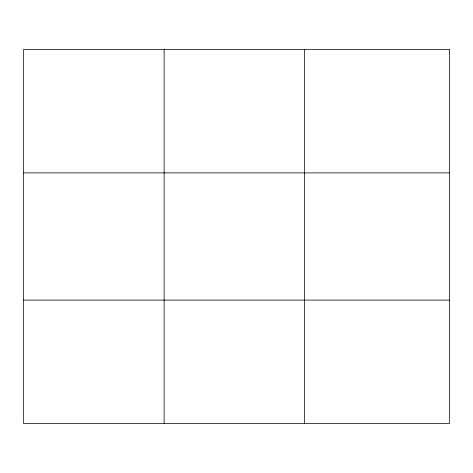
<?xml version="1.0" encoding="UTF-8"?>
<svg xmlns="http://www.w3.org/2000/svg" width="473" height="473" viewBox="0 0 473 473"><rect width="100%" height="100%" fill="white"/><g stroke="black" fill="none" stroke-linecap="round" stroke-linejoin="round"><path stroke-width="0.71" d="M164.131 49.446L164.131 423.554M304.612 49.446L304.612 423.554M23.65 172.899L449.35 172.899M23.65 300.101L449.35 300.101M449.35 49.446L449.35 423.554L23.65 423.554L23.65 49.446L449.35 49.446"/></g></svg>
